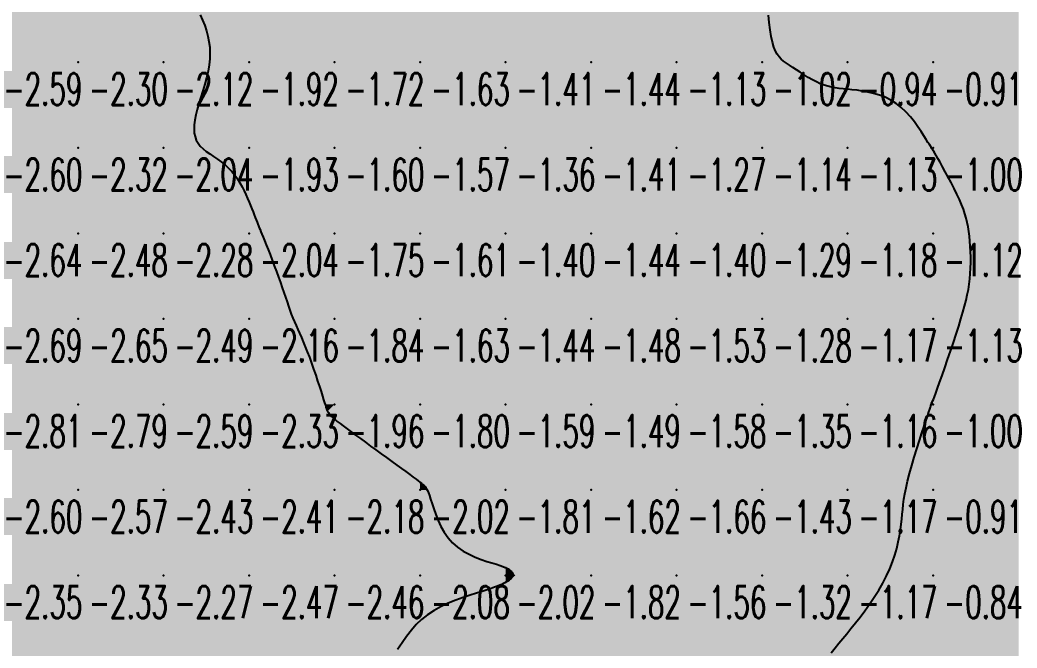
# Model space of a CAD drawing. Header units: millimetres. Extents: x 88261 to 90953, y 390274 to 392322.
# Drawn here: x 90423.5 to 90540.1, y 390658.8 to 390732.2 of the extents above; entities that cross this region are included whole.
import ezdxf
from ezdxf.enums import TextEntityAlignment as Align

# ---------------------------------------------------------------- set-up
doc = ezdxf.new("R2010")
doc.units = ezdxf.units.MM
doc.header["$LTSCALE"] = 25
for name, color, linetype in [('CN_03_00', 7, 'Continuous'), ('COTEAlt', 7, 'Continuous'), ('TN_COLORIAGE', 7, 'Continuous')]:
    doc.layers.add(name, color=color, linetype=linetype)
doc.styles.add('Simplex 1.0', font='Simplex.shx', dxfattribs={"width": 0.99, "height": 2.5})
doc.styles.get("Standard").update_dxf_attribs({"font": 'times.ttf'})

# ---------------------------------------------------------------- blocks, each defined once
blk = doc.blocks.new('COTE')
at = {"color": 0}
blk.add_point((0, 0), dxfattribs=at)
at = {"layer": 'COTEAlt'}
blk.add_attdef('ALT', text='', height=3.75, dxfattribs=at).set_placement((1.25, -1.25), align=Align.TOP_LEFT)

msp = doc.modelspace()

# ---------------------------------------------------------------- linework, layer by layer
at = {"layer": 'CN_03_00', "flags": 128}
for points, elevation in [([(90444.54, 390732.8), (90444.81, 390732.18), (90445.06, 390731.55), (90445.27, 390730.93), (90445.44, 390730.3), (90445.56, 390729.66), (90445.65, 390729.01), (90445.68, 390728.34), (90445.66, 390727.65), (90445.59, 390726.94), (90445.46, 390726.19), (90445.28, 390725.44), (90445.07, 390724.67), (90444.85, 390723.91), (90444.62, 390723.16), (90444.39, 390722.43), (90444.19, 390721.73), (90444.03, 390721.08), (90443.9, 390720.48), (90443.83, 390719.94), (90443.81, 390719.43), (90443.84, 390718.97), (90443.93, 390718.55), (90444.08, 390718.15), (90444.28, 390717.79), (90444.55, 390717.45), (90444.87, 390717.13), (90445.25, 390716.82), (90445.66, 390716.52), (90446.1, 390716.22), (90446.55, 390715.91), (90447, 390715.59), (90447.44, 390715.25), (90447.85, 390714.88), (90448.23, 390714.48), (90448.58, 390714.06), (90448.89, 390713.61), (90449.18, 390713.16), (90449.44, 390712.69), (90449.67, 390712.23), (90449.89, 390711.77), (90450.08, 390711.32), (90450.27, 390710.9), (90450.43, 390710.49), (90450.58, 390710.11), (90450.72, 390709.75), (90450.85, 390709.41), (90450.97, 390709.1), (90451.08, 390708.82), (90451.18, 390708.56), (90451.27, 390708.33), (90451.35, 390708.12), (90451.44, 390707.9), (90451.54, 390707.68), (90451.64, 390707.43), (90451.76, 390707.14), (90451.9, 390706.8), (90452.07, 390706.39), (90452.26, 390705.9), (90452.47, 390705.36), (90452.71, 390704.75), (90452.95, 390704.12), (90453.2, 390703.46), (90453.45, 390702.79), (90453.69, 390702.13), (90453.92, 390701.49), (90454.13, 390700.88), (90454.33, 390700.31), (90454.51, 390699.76), (90454.69, 390699.24), (90454.85, 390698.74), (90455.02, 390698.26), (90455.19, 390697.79), (90455.37, 390697.34), (90455.55, 390696.9), (90455.74, 390696.46), (90455.94, 390696.01), (90456.15, 390695.55), (90456.37, 390695.06), (90456.59, 390694.55), (90456.82, 390693.99), (90457.06, 390693.39), (90457.31, 390692.75), (90457.56, 390692.06), (90457.8, 390691.36), (90458.04, 390690.66), (90458.27, 390689.97), (90458.48, 390689.33), (90458.67, 390688.73), (90458.83, 390688.22), (90458.97, 390687.78), (90459.08, 390687.43), (90459.17, 390687.15), (90459.24, 390686.92), (90459.3, 390686.74), (90459.36, 390686.59), (90459.42, 390686.47), (90459.48, 390686.35), (90459.56, 390686.24), (90459.65, 390686.12), (90459.76, 390685.99), (90459.9, 390685.84), (90460.08, 390685.68), (90460.3, 390685.49), (90460.57, 390685.26), (90460.89, 390685.01), (90461.27, 390684.72), (90461.71, 390684.39), (90462.19, 390684.03), (90462.71, 390683.65), (90463.27, 390683.24), (90463.85, 390682.81), (90464.46, 390682.37), (90465.08, 390681.92), (90465.7, 390681.47), (90466.33, 390681.02), (90466.94, 390680.58), (90467.53, 390680.15), (90468.09, 390679.75), (90468.6, 390679.38), (90469.06, 390679.04), (90469.45, 390678.75), (90469.78, 390678.51), (90470.04, 390678.31), (90470.24, 390678.16), (90470.4, 390678.03), (90470.51, 390677.93), (90470.61, 390677.86), (90470.68, 390677.79), (90470.74, 390677.73), (90470.8, 390677.67), (90470.87, 390677.59), (90470.94, 390677.49), (90471.02, 390677.35), (90471.11, 390677.16), (90471.22, 390676.9), (90471.34, 390676.57), (90471.48, 390676.15), (90471.65, 390675.63), (90471.84, 390675.03), (90472.08, 390674.37), (90472.35, 390673.68), (90472.68, 390672.98), (90473.07, 390672.3), (90473.52, 390671.64), (90474.05, 390671.05), (90474.64, 390670.53), (90475.3, 390670.09), (90475.99, 390669.71), (90476.69, 390669.38), (90477.39, 390669.11), (90478.04, 390668.89), (90478.65, 390668.7), (90479.17, 390668.54), (90479.6, 390668.4), (90479.94, 390668.28), (90480.2, 390668.18), (90480.4, 390668.09), (90480.55, 390668.01), (90480.66, 390667.94), (90480.75, 390667.87), (90480.82, 390667.8), (90480.89, 390667.73), (90480.96, 390667.66), (90481.02, 390667.59), (90481.07, 390667.52), (90481.11, 390667.44), (90481.13, 390667.36), (90481.13, 390667.28), (90481.11, 390667.19), (90481.06, 390667.1), (90480.99, 390667), (90480.89, 390666.9), (90480.78, 390666.8), (90480.65, 390666.7), (90480.5, 390666.59), (90480.34, 390666.49), (90480.17, 390666.39), (90480, 390666.29), (90479.8, 390666.19), (90479.57, 390666.09), (90479.3, 390665.97), (90478.97, 390665.85), (90478.57, 390665.71), (90478.09, 390665.55), (90477.52, 390665.37), (90476.85, 390665.16), (90476.09, 390664.92), (90475.27, 390664.65), (90474.42, 390664.34), (90473.55, 390663.99), (90472.7, 390663.6), (90471.88, 390663.15), (90471.12, 390662.65), (90470.43, 390662.1), (90469.81, 390661.49), (90469.23, 390660.83), (90468.68, 390660.12), (90468.15, 390659.37), (90467.61, 390658.57)], -2), ([(90518.31, 390658.19), (90518.78, 390658.77), (90519.24, 390659.32), (90519.69, 390659.86), (90520.16, 390660.43), (90520.64, 390661.03), (90521.16, 390661.68), (90521.71, 390662.38), (90522.27, 390663.12), (90522.82, 390663.9), (90523.37, 390664.7), (90523.89, 390665.52), (90524.37, 390666.35), (90524.81, 390667.18), (90525.18, 390668.01), (90525.5, 390668.83), (90525.77, 390669.63), (90525.99, 390670.41), (90526.17, 390671.16), (90526.31, 390671.89), (90526.42, 390672.57), (90526.51, 390673.22), (90526.58, 390673.83), (90526.64, 390674.4), (90526.7, 390674.97), (90526.76, 390675.54), (90526.84, 390676.14), (90526.94, 390676.79), (90527.08, 390677.49), (90527.26, 390678.28), (90527.49, 390679.15), (90527.76, 390680.09), (90528.05, 390681.07), (90528.36, 390682.05), (90528.66, 390683), (90528.95, 390683.9), (90529.22, 390684.71), (90529.45, 390685.41), (90529.63, 390685.96), (90529.76, 390686.38), (90529.86, 390686.7), (90529.93, 390686.92), (90529.97, 390687.07), (90530, 390687.16), (90530.01, 390687.21), (90530.03, 390687.25), (90530.05, 390687.29), (90530.08, 390687.35), (90530.12, 390687.45), (90530.18, 390687.6), (90530.28, 390687.82), (90530.4, 390688.14), (90530.56, 390688.57), (90530.76, 390689.12), (90531.01, 390689.82), (90531.3, 390690.63), (90531.61, 390691.53), (90531.95, 390692.49), (90532.29, 390693.48), (90532.62, 390694.48), (90532.94, 390695.46), (90533.24, 390696.38), (90533.5, 390697.23), (90533.74, 390698.01), (90533.94, 390698.73), (90534.11, 390699.41), (90534.25, 390700.05), (90534.37, 390700.68), (90534.47, 390701.29), (90534.54, 390701.91), (90534.6, 390702.54), (90534.63, 390703.18), (90534.65, 390703.83), (90534.65, 390704.47), (90534.63, 390705.11), (90534.6, 390705.73), (90534.55, 390706.33), (90534.5, 390706.91), (90534.43, 390707.46), (90534.35, 390707.99), (90534.24, 390708.5), (90534.12, 390709.01), (90533.97, 390709.53), (90533.79, 390710.06), (90533.57, 390710.62), (90533.32, 390711.21), (90533.03, 390711.84), (90532.7, 390712.5), (90532.36, 390713.17), (90532.02, 390713.82), (90531.68, 390714.45), (90531.36, 390715.03), (90531.06, 390715.56), (90530.81, 390716), (90530.61, 390716.35), (90530.45, 390716.62), (90530.34, 390716.81), (90530.25, 390716.94), (90530.2, 390717.03), (90530.16, 390717.08), (90530.14, 390717.1), (90530.13, 390717.12), (90530.12, 390717.13), (90530.1, 390717.16), (90530.07, 390717.21), (90530.01, 390717.3), (90529.93, 390717.43), (90529.81, 390717.62), (90529.65, 390717.88), (90529.44, 390718.23), (90529.18, 390718.66), (90528.86, 390719.16), (90528.48, 390719.71), (90528.06, 390720.28), (90527.59, 390720.87), (90527.07, 390721.43), (90526.52, 390721.96), (90525.92, 390722.43), (90525.29, 390722.82), (90524.64, 390723.15), (90523.97, 390723.4), (90523.29, 390723.61), (90522.63, 390723.76), (90521.97, 390723.88), (90521.35, 390723.97), (90520.76, 390724.04), (90520.22, 390724.09), (90519.72, 390724.14), (90519.25, 390724.19), (90518.8, 390724.26), (90518.36, 390724.33), (90517.93, 390724.44), (90517.5, 390724.57), (90517.06, 390724.74), (90516.6, 390724.95), (90516.13, 390725.2), (90515.65, 390725.48), (90515.18, 390725.77), (90514.71, 390726.07), (90514.26, 390726.37), (90513.84, 390726.65), (90513.45, 390726.91), (90513.09, 390727.15), (90512.77, 390727.38), (90512.48, 390727.62), (90512.23, 390727.88), (90512, 390728.19), (90511.8, 390728.56), (90511.62, 390729.03), (90511.46, 390729.59), (90511.31, 390730.27), (90511.19, 390731.05), (90511.08, 390731.88), (90510.98, 390732.74)], -1)]:
    msp.add_lwpolyline(points, dxfattribs=dict(at, elevation=elevation))
at = {"layer": 'TN_COLORIAGE', "color": 111}
for points in [[(90420.25, 390737.24, -2.2), (90420.25, 390727.24, -2.2), (90430.25, 390737.24, -2.2)], [(90420.25, 390727.24, -2.2), (90430.25, 390727.24, -2.2), (90430.25, 390737.24, -2.2)], [(90430.25, 390737.24, -2.03), (90430.25, 390727.24, -2.03), (90440.25, 390737.24, -2.03)], [(90430.25, 390727.24, -2.03), (90440.25, 390727.24, -2.03), (90440.25, 390737.24, -2.03)], [(90440.25, 390727.24, -2), (90445.16, 390732.15, -2), (90440.25, 390737.24, -2), (90442.04, 390737.24, -2)], [(90445.16, 390732.15, -2.12), (90446.21, 390727.24, -2.12), (90440.25, 390727.24, -2.12)], [(90420.25, 390727.24, -2.3), (90420.25, 390717.24, -2.3), (90430.25, 390727.24, -2.3)], [(90420.25, 390717.24, -2.3), (90430.25, 390717.24, -2.3), (90430.25, 390727.24, -2.3)], [(90430.25, 390727.24, -2.12), (90430.25, 390717.24, -2.12), (90440.25, 390727.24, -2.12)], [(90430.25, 390717.24, -2.12), (90440.25, 390717.24, -2.12), (90440.25, 390727.24, -2.12)], [(90440.25, 390727.24, -2), (90446.21, 390727.24, -2), (90440.25, 390717.24, -2), (90443.51, 390720.51, -2)], [(90443.51, 390720.51, -2.04), (90443.88, 390717.24, -2.04), (90440.25, 390717.24, -2.04)], [(90420.25, 390717.24, -2.32), (90420.25, 390707.24, -2.32), (90430.25, 390717.24, -2.32)], [(90420.25, 390707.24, -2.32), (90430.25, 390707.24, -2.32), (90430.25, 390717.24, -2.32)], [(90430.25, 390717.24, -2.04), (90430.25, 390707.24, -2.04), (90440.25, 390717.24, -2.04)], [(90430.25, 390707.24, -2.04), (90440.25, 390707.24, -2.04), (90440.25, 390717.24, -2.04)], [(90440.25, 390707.24, -2), (90448.24, 390715.24, -2), (90440.25, 390717.24, -2), (90443.88, 390717.24, -2)], [(90440.25, 390707.24, -2), (90448.24, 390715.24, -2), (90450.25, 390707.24, -2), (90450.25, 390711.11, -2)], [(90451.26, 390708.25, -2.04), (90450.25, 390711.11, -2.04), (90450.25, 390707.24, -2.04)], [(90451.26, 390708.25, -2.04), (90451.75, 390707.24, -2.04), (90450.25, 390707.24, -2.04)], [(90420.25, 390707.24, -2.48), (90420.25, 390697.24, -2.48), (90430.25, 390707.24, -2.48)], [(90420.25, 390697.24, -2.48), (90430.25, 390697.24, -2.48), (90430.25, 390707.24, -2.48)], [(90430.25, 390707.24, -2.28), (90430.25, 390697.24, -2.28), (90440.25, 390707.24, -2.28)], [(90430.25, 390697.24, -2.28), (90440.25, 390697.24, -2.28), (90440.25, 390707.24, -2.28)], [(90440.25, 390707.24, -2.04), (90440.25, 390697.24, -2.04), (90450.25, 390707.24, -2.04)], [(90440.25, 390697.24, -2.04), (90450.25, 390697.24, -2.04), (90450.25, 390707.24, -2.04)], [(90450.25, 390697.24, -2), (90454.13, 390701.12, -2), (90450.25, 390707.24, -2), (90451.75, 390707.24, -2)], [(90454.13, 390701.12, -2.16), (90455.27, 390697.24, -2.16), (90450.25, 390697.24, -2.16)], [(90420.25, 390697.24, -2.65), (90420.25, 390687.24, -2.65), (90430.25, 390697.24, -2.65)], [(90420.25, 390687.24, -2.65), (90430.25, 390687.24, -2.65), (90430.25, 390697.24, -2.65)], [(90430.25, 390697.24, -2.49), (90430.25, 390687.24, -2.49), (90440.25, 390697.24, -2.49)], [(90430.25, 390687.24, -2.49), (90440.25, 390687.24, -2.49), (90440.25, 390697.24, -2.49)], [(90440.25, 390697.24, -2.16), (90440.25, 390687.24, -2.16), (90450.25, 390697.24, -2.16)], [(90440.25, 390687.24, -2.16), (90450.25, 390687.24, -2.16), (90450.25, 390697.24, -2.16)], [(90450.25, 390687.24, -2), (90456.98, 390693.97, -2), (90450.25, 390697.24, -2), (90455.27, 390697.24, -2)], [(90456.98, 390693.97, -2.33), (90459.16, 390687.24, -2.33), (90450.25, 390687.24, -2.33)], [(90420.25, 390687.24, -2.79), (90420.25, 390677.24, -2.79), (90430.25, 390687.24, -2.79)], [(90420.25, 390677.24, -2.79), (90430.25, 390677.24, -2.79), (90430.25, 390687.24, -2.79)], [(90430.25, 390687.24, -2.59), (90430.25, 390677.24, -2.59), (90440.25, 390687.24, -2.59)], [(90430.25, 390677.24, -2.59), (90440.25, 390677.24, -2.59), (90440.25, 390687.24, -2.59)], [(90440.25, 390687.24, -2.33), (90440.25, 390677.24, -2.33), (90450.25, 390687.24, -2.33)], [(90440.25, 390677.24, -2.33), (90450.25, 390677.24, -2.33), (90450.25, 390687.24, -2.33)], [(90450.25, 390677.24, -2), (90459.37, 390686.36, -2), (90450.25, 390687.24, -2), (90459.16, 390687.24, -2)], [(90450.25, 390677.24, -2), (90459.37, 390686.36, -2), (90460.25, 390677.24, -2), (90460.25, 390685.43, -2)], [(90464.99, 390681.98, -2.18), (90460.25, 390685.43, -2.18), (90460.25, 390677.24, -2.18)], [(90460.25, 390677.24, -2), (90464.99, 390681.98, -2), (90470.25, 390677.24, -2), (90470.25, 390678.2, -2)], [(90470.74, 390677.73, -2.02), (90470.25, 390678.2, -2.02), (90470.25, 390677.24, -2.02)], [(90470.74, 390677.73, -2.02), (90471.24, 390677.24, -2.02), (90470.25, 390677.24, -2.02)], [(90420.25, 390677.24, -2.57), (90420.25, 390667.24, -2.57), (90430.25, 390677.24, -2.57)], [(90420.25, 390667.24, -2.57), (90430.25, 390667.24, -2.57), (90430.25, 390677.24, -2.57)], [(90430.25, 390677.24, -2.43), (90430.25, 390667.24, -2.43), (90440.25, 390677.24, -2.43)], [(90430.25, 390667.24, -2.43), (90440.25, 390667.24, -2.43), (90440.25, 390677.24, -2.43)], [(90440.25, 390677.24, -2.41), (90440.25, 390667.24, -2.41), (90450.25, 390677.24, -2.41)], [(90440.25, 390667.24, -2.41), (90450.25, 390667.24, -2.41), (90450.25, 390677.24, -2.41)], [(90450.25, 390667.24, -2.18), (90460.25, 390667.24, -2.18), (90460.25, 390677.24, -2.18)], [(90450.25, 390677.24, -2.18), (90450.25, 390667.24, -2.18), (90460.25, 390677.24, -2.18)], [(90460.25, 390667.24, -2.02), (90470.25, 390667.24, -2.02), (90470.25, 390677.24, -2.02)], [(90460.25, 390677.24, -2.02), (90460.25, 390667.24, -2.02), (90470.25, 390677.24, -2.02)], [(90470.25, 390667.24, -2), (90473.2, 390670.19, -2), (90470.25, 390677.24, -2), (90471.24, 390677.24, -2)], [(90470.25, 390667.24, -2), (90473.2, 390670.19, -2), (90480.25, 390667.24, -2), (90480.25, 390668.31, -2)], [(90480.82, 390667.81, -2.02), (90480.25, 390668.31, -2.02), (90480.25, 390667.24, -2.02)], [(90420.25, 390667.24, -2.33), (90420.25, 390657.24, -2.33), (90430.25, 390667.24, -2.33)], [(90420.25, 390657.24, -2.33), (90430.25, 390657.24, -2.33), (90430.25, 390667.24, -2.33)], [(90430.25, 390667.24, -2.27), (90430.25, 390657.24, -2.27), (90440.25, 390667.24, -2.27)], [(90430.25, 390657.24, -2.27), (90440.25, 390657.24, -2.27), (90440.25, 390667.24, -2.27)], [(90440.25, 390667.24, -2.47), (90440.25, 390657.24, -2.47), (90450.25, 390667.24, -2.47)], [(90440.25, 390657.24, -2.47), (90450.25, 390657.24, -2.47), (90450.25, 390667.24, -2.47)], [(90450.25, 390657.24, -2.46), (90460.25, 390657.24, -2.46), (90460.25, 390667.24, -2.46)], [(90450.25, 390667.24, -2.46), (90450.25, 390657.24, -2.46), (90460.25, 390667.24, -2.46)], [(90460.25, 390657.24, -2), (90467.05, 390657.24, -2), (90470.25, 390667.24, -2), (90470.25, 390663.26, -2)], [(90460.25, 390667.24, -2.08), (90460.25, 390657.24, -2.08), (90470.25, 390667.24, -2.08)], [(90470.25, 390667.24, -2), (90470.25, 390663.26, -2), (90480.25, 390667.24, -2), (90478.66, 390665.65, -2)], [(90480.25, 390666.36, -2.02), (90478.66, 390665.65, -2.02), (90480.25, 390667.24, -2.02)], [(90480.82, 390667.81, -2.02), (90481.4, 390667.24, -2.02), (90480.25, 390667.24, -2.02)], [(90480.25, 390666.36, -2.02), (90481.4, 390667.24, -2.02), (90480.25, 390667.24, -2.02)]]:
    msp.add_solid(points, dxfattribs=at)
at = {"layer": 'TN_COLORIAGE', "color": 101}
for points in [[(90442.04, 390737.24, -1.87), (90445.16, 390732.15, -1.87), (90450.25, 390737.24, -1.87)], [(90446.21, 390727.24, -1.87), (90445.16, 390732.15, -1.87), (90450.25, 390727.24, -1.87), (90450.25, 390737.24, -1.87)], [(90450.25, 390727.24, -1.66), (90460.25, 390727.24, -1.66), (90460.25, 390737.24, -1.66)], [(90450.25, 390737.24, -1.66), (90450.25, 390727.24, -1.66), (90460.25, 390737.24, -1.66)], [(90460.25, 390727.24, -1.57), (90470.25, 390727.24, -1.57), (90470.25, 390737.24, -1.57)], [(90460.25, 390737.24, -1.57), (90460.25, 390727.24, -1.57), (90470.25, 390737.24, -1.57)], [(90470.25, 390727.24, -1.48), (90480.25, 390727.24, -1.48), (90480.25, 390737.24, -1.48)], [(90470.25, 390737.24, -1.48), (90470.25, 390727.24, -1.48), (90480.25, 390737.24, -1.48)], [(90480.25, 390727.24, -1.33), (90490.25, 390727.24, -1.33), (90490.25, 390737.24, -1.33)], [(90480.25, 390737.24, -1.33), (90480.25, 390727.24, -1.33), (90490.25, 390737.24, -1.33)], [(90490.25, 390727.24, -1.1), (90500.25, 390727.24, -1.1), (90500.25, 390737.24, -1.1)], [(90490.25, 390737.24, -1.1), (90490.25, 390727.24, -1.1), (90500.25, 390737.24, -1.1)], [(90500.25, 390727.24, -1.01), (90510.25, 390727.24, -1.01), (90510.25, 390737.24, -1.01)], [(90500.25, 390737.24, -1.01), (90500.25, 390727.24, -1.01), (90510.25, 390737.24, -1.01)], [(90510.25, 390727.24, -1), (90511.28, 390728.27, -1), (90510.25, 390737.24, -1), (90510.6, 390737.24, -1)], [(90511.28, 390728.27, -1.02), (90513.03, 390727.24, -1.02), (90510.25, 390727.24, -1.02)], [(90443.51, 390720.51, -1.92), (90446.21, 390727.24, -1.92), (90450.25, 390727.24, -1.92)], [(90443.88, 390717.24, -1.92), (90443.51, 390720.51, -1.92), (90450.25, 390717.24, -1.92), (90450.25, 390727.24, -1.92)], [(90450.25, 390717.24, -1.72), (90460.25, 390717.24, -1.72), (90460.25, 390727.24, -1.72)], [(90450.25, 390727.24, -1.72), (90450.25, 390717.24, -1.72), (90460.25, 390727.24, -1.72)], [(90460.25, 390717.24, -1.63), (90470.25, 390717.24, -1.63), (90470.25, 390727.24, -1.63)], [(90460.25, 390727.24, -1.63), (90460.25, 390717.24, -1.63), (90470.25, 390727.24, -1.63)], [(90470.25, 390717.24, -1.41), (90480.25, 390717.24, -1.41), (90480.25, 390727.24, -1.41)], [(90470.25, 390727.24, -1.41), (90470.25, 390717.24, -1.41), (90480.25, 390727.24, -1.41)], [(90480.25, 390717.24, -1.44), (90490.25, 390717.24, -1.44), (90490.25, 390727.24, -1.44)], [(90480.25, 390727.24, -1.44), (90480.25, 390717.24, -1.44), (90490.25, 390727.24, -1.44)], [(90490.25, 390717.24, -1.13), (90500.25, 390717.24, -1.13), (90500.25, 390727.24, -1.13)], [(90490.25, 390727.24, -1.13), (90490.25, 390717.24, -1.13), (90500.25, 390727.24, -1.13)], [(90500.25, 390717.24, -1.02), (90510.25, 390717.24, -1.02), (90510.25, 390727.24, -1.02)], [(90500.25, 390727.24, -1.02), (90500.25, 390717.24, -1.02), (90510.25, 390727.24, -1.02)], [(90510.25, 390717.24, -1), (90517.27, 390724.26, -1), (90510.25, 390727.24, -1), (90513.03, 390727.24, -1)], [(90510.25, 390717.24, -1), (90517.27, 390724.26, -1), (90520.25, 390717.24, -1), (90520.25, 390724.16, -1)], [(90526.31, 390723.3, -1.13), (90520.25, 390724.16, -1.13), (90520.25, 390717.24, -1.13)], [(90526.31, 390723.3, -1.13), (90530.06, 390717.24, -1.13), (90520.25, 390717.24, -1.13)], [(90443.88, 390717.24, -1.93), (90448.24, 390715.24, -1.93), (90450.25, 390717.24, -1.93)], [(90450.25, 390711.11, -1.93), (90448.24, 390715.24, -1.93), (90450.25, 390717.24, -1.93)], [(90450.25, 390711.11, -1.6), (90451.26, 390708.25, -1.6), (90450.25, 390717.24, -1.6), (90460.25, 390717.24, -1.6)], [(90451.75, 390707.24, -1.6), (90451.26, 390708.25, -1.6), (90460.25, 390707.24, -1.6), (90460.25, 390717.24, -1.6)], [(90460.25, 390707.24, -1.57), (90470.25, 390707.24, -1.57), (90470.25, 390717.24, -1.57)], [(90460.25, 390717.24, -1.57), (90460.25, 390707.24, -1.57), (90470.25, 390717.24, -1.57)], [(90470.25, 390707.24, -1.36), (90480.25, 390707.24, -1.36), (90480.25, 390717.24, -1.36)], [(90470.25, 390717.24, -1.36), (90470.25, 390707.24, -1.36), (90480.25, 390717.24, -1.36)], [(90480.25, 390707.24, -1.41), (90490.25, 390707.24, -1.41), (90490.25, 390717.24, -1.41)], [(90480.25, 390717.24, -1.41), (90480.25, 390707.24, -1.41), (90490.25, 390717.24, -1.41)], [(90490.25, 390707.24, -1.27), (90500.25, 390707.24, -1.27), (90500.25, 390717.24, -1.27)], [(90490.25, 390717.24, -1.27), (90490.25, 390707.24, -1.27), (90500.25, 390717.24, -1.27)], [(90500.25, 390707.24, -1.14), (90510.25, 390707.24, -1.14), (90510.25, 390717.24, -1.14)], [(90500.25, 390717.24, -1.14), (90500.25, 390707.24, -1.14), (90510.25, 390717.24, -1.14)], [(90510.25, 390707.24, -1.13), (90520.25, 390707.24, -1.13), (90520.25, 390717.24, -1.13)], [(90510.25, 390717.24, -1.13), (90510.25, 390707.24, -1.13), (90520.25, 390717.24, -1.13)], [(90520.25, 390707.24, -1), (90530.11, 390717.1, -1), (90520.25, 390717.24, -1), (90530.06, 390717.24, -1)], [(90520.25, 390707.24, -1), (90530.11, 390717.1, -1), (90530.25, 390707.24, -1), (90530.25, 390717.03, -1)], [(90533.76, 390710.75, -1.12), (90530.25, 390717.03, -1.12), (90530.25, 390707.24, -1.12)], [(90533.76, 390710.75, -1.12), (90534.62, 390707.24, -1.12), (90530.25, 390707.24, -1.12)], [(90451.75, 390707.24, -1.75), (90454.13, 390701.12, -1.75), (90460.25, 390707.24, -1.75)], [(90455.27, 390697.24, -1.75), (90454.13, 390701.12, -1.75), (90460.25, 390697.24, -1.75), (90460.25, 390707.24, -1.75)], [(90460.25, 390697.24, -1.61), (90470.25, 390697.24, -1.61), (90470.25, 390707.24, -1.61)], [(90460.25, 390707.24, -1.61), (90460.25, 390697.24, -1.61), (90470.25, 390707.24, -1.61)], [(90470.25, 390697.24, -1.4), (90480.25, 390697.24, -1.4), (90480.25, 390707.24, -1.4)], [(90470.25, 390707.24, -1.4), (90470.25, 390697.24, -1.4), (90480.25, 390707.24, -1.4)], [(90480.25, 390697.24, -1.44), (90490.25, 390697.24, -1.44), (90490.25, 390707.24, -1.44)], [(90480.25, 390707.24, -1.44), (90480.25, 390697.24, -1.44), (90490.25, 390707.24, -1.44)], [(90490.25, 390697.24, -1.4), (90500.25, 390697.24, -1.4), (90500.25, 390707.24, -1.4)], [(90490.25, 390707.24, -1.4), (90490.25, 390697.24, -1.4), (90500.25, 390707.24, -1.4)], [(90500.25, 390697.24, -1.29), (90510.25, 390697.24, -1.29), (90510.25, 390707.24, -1.29)], [(90500.25, 390707.24, -1.29), (90500.25, 390697.24, -1.29), (90510.25, 390707.24, -1.29)], [(90510.25, 390697.24, -1.18), (90520.25, 390697.24, -1.18), (90520.25, 390707.24, -1.18)], [(90510.25, 390707.24, -1.18), (90510.25, 390697.24, -1.18), (90520.25, 390707.24, -1.18)], [(90520.25, 390697.24, -1.12), (90530.25, 390697.24, -1.12), (90530.25, 390707.24, -1.12)], [(90520.25, 390707.24, -1.12), (90520.25, 390697.24, -1.12), (90530.25, 390707.24, -1.12)], [(90530.25, 390697.24, -1), (90534.76, 390701.75, -1), (90530.25, 390707.24, -1), (90534.62, 390707.24, -1)], [(90533.61, 390697.24, -1.13), (90534.76, 390701.75, -1.13), (90530.25, 390697.24, -1.13)], [(90455.27, 390697.24, -1.84), (90456.98, 390693.97, -1.84), (90460.25, 390697.24, -1.84)], [(90459.16, 390687.24, -1.84), (90456.98, 390693.97, -1.84), (90460.25, 390687.24, -1.84), (90460.25, 390697.24, -1.84)], [(90460.25, 390687.24, -1.63), (90470.25, 390687.24, -1.63), (90470.25, 390697.24, -1.63)], [(90460.25, 390697.24, -1.63), (90460.25, 390687.24, -1.63), (90470.25, 390697.24, -1.63)], [(90470.25, 390687.24, -1.44), (90480.25, 390687.24, -1.44), (90480.25, 390697.24, -1.44)], [(90470.25, 390697.24, -1.44), (90470.25, 390687.24, -1.44), (90480.25, 390697.24, -1.44)], [(90480.25, 390687.24, -1.48), (90490.25, 390687.24, -1.48), (90490.25, 390697.24, -1.48)], [(90480.25, 390697.24, -1.48), (90480.25, 390687.24, -1.48), (90490.25, 390697.24, -1.48)], [(90490.25, 390687.24, -1.53), (90500.25, 390687.24, -1.53), (90500.25, 390697.24, -1.53)], [(90490.25, 390697.24, -1.53), (90490.25, 390687.24, -1.53), (90500.25, 390697.24, -1.53)], [(90500.25, 390687.24, -1.28), (90510.25, 390687.24, -1.28), (90510.25, 390697.24, -1.28)], [(90500.25, 390697.24, -1.28), (90500.25, 390687.24, -1.28), (90510.25, 390697.24, -1.28)], [(90510.25, 390687.24, -1.17), (90520.25, 390687.24, -1.17), (90520.25, 390697.24, -1.17)], [(90510.25, 390697.24, -1.17), (90510.25, 390687.24, -1.17), (90520.25, 390697.24, -1.17)], [(90520.25, 390687.24, -1), (90529.98, 390687.24, -1), (90530.25, 390697.24, -1), (90530.25, 390687.57, -1)], [(90520.25, 390697.24, -1.13), (90520.25, 390687.24, -1.13), (90530.25, 390697.24, -1.13)], [(90533.61, 390697.24, -1.13), (90530.25, 390687.57, -1.13), (90530.25, 390697.24, -1.13)], [(90459.16, 390687.24, -1.96), (90459.37, 390686.36, -1.96), (90460.25, 390687.24, -1.96)], [(90460.25, 390685.43, -1.96), (90459.37, 390686.36, -1.96), (90460.25, 390687.24, -1.96)], [(90460.25, 390685.43, -1.8), (90464.99, 390681.98, -1.8), (90460.25, 390687.24, -1.8), (90470.25, 390687.24, -1.8)], [(90470.25, 390678.2, -1.8), (90464.99, 390681.98, -1.8), (90470.25, 390687.24, -1.8)], [(90470.25, 390678.2, -1.59), (90470.74, 390677.73, -1.59), (90470.25, 390687.24, -1.59), (90480.25, 390687.24, -1.59)], [(90471.24, 390677.24, -1.59), (90470.74, 390677.73, -1.59), (90480.25, 390677.24, -1.59), (90480.25, 390687.24, -1.59)], [(90480.25, 390677.24, -1.49), (90490.25, 390677.24, -1.49), (90490.25, 390687.24, -1.49)], [(90480.25, 390687.24, -1.49), (90480.25, 390677.24, -1.49), (90490.25, 390687.24, -1.49)], [(90490.25, 390677.24, -1.58), (90500.25, 390677.24, -1.58), (90500.25, 390687.24, -1.58)], [(90490.25, 390687.24, -1.58), (90490.25, 390677.24, -1.58), (90500.25, 390687.24, -1.58)], [(90500.25, 390677.24, -1.35), (90510.25, 390677.24, -1.35), (90510.25, 390687.24, -1.35)], [(90500.25, 390687.24, -1.35), (90500.25, 390677.24, -1.35), (90510.25, 390687.24, -1.35)], [(90510.25, 390677.24, -1.16), (90520.25, 390677.24, -1.16), (90520.25, 390687.24, -1.16)], [(90510.25, 390687.24, -1.16), (90510.25, 390677.24, -1.16), (90520.25, 390687.24, -1.16)], [(90520.25, 390677.24, -1), (90530, 390686.99, -1), (90520.25, 390687.24, -1), (90529.98, 390687.24, -1)], [(90526.71, 390677.24, -1.17), (90530, 390686.99, -1.17), (90520.25, 390677.24, -1.17)], [(90471.24, 390677.24, -1.81), (90473.2, 390670.19, -1.81), (90480.25, 390677.24, -1.81)], [(90480.25, 390668.31, -1.81), (90473.2, 390670.19, -1.81), (90480.25, 390677.24, -1.81)], [(90480.25, 390668.31, -1.62), (90480.82, 390667.81, -1.62), (90480.25, 390677.24, -1.62), (90490.25, 390677.24, -1.62)], [(90481.4, 390667.24, -1.62), (90480.82, 390667.81, -1.62), (90490.25, 390667.24, -1.62), (90490.25, 390677.24, -1.62)], [(90490.25, 390667.24, -1.66), (90500.25, 390667.24, -1.66), (90500.25, 390677.24, -1.66)], [(90490.25, 390677.24, -1.66), (90490.25, 390667.24, -1.66), (90500.25, 390677.24, -1.66)], [(90500.25, 390667.24, -1.43), (90510.25, 390667.24, -1.43), (90510.25, 390677.24, -1.43)], [(90500.25, 390677.24, -1.43), (90500.25, 390667.24, -1.43), (90510.25, 390677.24, -1.43)], [(90510.25, 390667.24, -1.17), (90520.25, 390667.24, -1.17), (90520.25, 390677.24, -1.17)], [(90510.25, 390677.24, -1.17), (90510.25, 390667.24, -1.17), (90520.25, 390677.24, -1.17)], [(90520.25, 390667.24, -1), (90526.72, 390673.71, -1), (90520.25, 390677.24, -1), (90526.71, 390677.24, -1)], [(90525.47, 390667.24, -1.17), (90526.72, 390673.71, -1.17), (90520.25, 390667.24, -1.17)], [(90480.25, 390657.24, -1.82), (90490.25, 390657.24, -1.82), (90490.25, 390667.24, -1.82)], [(90481.4, 390667.24, -1.76), (90480.25, 390666.36, -1.76), (90490.25, 390667.24, -1.76), (90480.25, 390657.24, -1.76)], [(90490.25, 390657.24, -1.56), (90500.25, 390657.24, -1.56), (90500.25, 390667.24, -1.56)], [(90490.25, 390667.24, -1.56), (90490.25, 390657.24, -1.56), (90500.25, 390667.24, -1.56)], [(90500.25, 390657.24, -1.32), (90510.25, 390657.24, -1.32), (90510.25, 390667.24, -1.32)], [(90500.25, 390667.24, -1.32), (90500.25, 390657.24, -1.32), (90510.25, 390667.24, -1.32)], [(90510.25, 390657.24, -1), (90517.4, 390657.24, -1), (90520.25, 390667.24, -1), (90520.25, 390660.42, -1)], [(90510.25, 390667.24, -1.17), (90510.25, 390657.24, -1.17), (90520.25, 390667.24, -1.17)], [(90525.47, 390667.24, -1.17), (90520.25, 390660.42, -1.17), (90520.25, 390667.24, -1.17)], [(90478.66, 390665.65, -1.76), (90480.25, 390666.36, -1.76), (90470.25, 390657.24, -1.76), (90480.25, 390657.24, -1.76)], [(90478.66, 390665.65, -1.88), (90470.25, 390663.26, -1.88), (90470.25, 390657.24, -1.88)], [(90470.25, 390663.26, -1.88), (90467.05, 390657.24, -1.88), (90470.25, 390657.24, -1.88)]]:
    msp.add_solid(points, dxfattribs=at)
at = {"layer": 'TN_COLORIAGE', "color": 91}
for points in [[(90510.6, 390737.24, -0.8), (90511.28, 390728.27, -0.8), (90520.25, 390737.24, -0.8)], [(90513.03, 390727.24, -0.8), (90511.28, 390728.27, -0.8), (90520.25, 390727.24, -0.8), (90520.25, 390737.24, -0.8)], [(90520.25, 390727.24, -0.83), (90530.25, 390727.24, -0.83), (90530.25, 390737.24, -0.83)], [(90520.25, 390737.24, -0.83), (90520.25, 390727.24, -0.83), (90530.25, 390737.24, -0.83)], [(90530.25, 390727.24, -0.66), (90540.25, 390727.24, -0.66), (90540.25, 390737.24, -0.66)], [(90530.25, 390737.24, -0.66), (90530.25, 390727.24, -0.66), (90540.25, 390737.24, -0.66)], [(90513.03, 390727.24, -0.94), (90517.27, 390724.26, -0.94), (90520.25, 390727.24, -0.94)], [(90520.25, 390724.16, -0.94), (90517.27, 390724.26, -0.94), (90520.25, 390727.24, -0.94)], [(90520.25, 390724.16, -0.91), (90526.31, 390723.3, -0.91), (90520.25, 390727.24, -0.91), (90530.25, 390727.24, -0.91)], [(90530.06, 390717.24, -0.91), (90526.31, 390723.3, -0.91), (90530.25, 390717.24, -0.91), (90530.25, 390727.24, -0.91)], [(90530.25, 390717.24, -0.71), (90540.25, 390717.24, -0.71), (90540.25, 390727.24, -0.71)], [(90530.25, 390727.24, -0.71), (90530.25, 390717.24, -0.71), (90540.25, 390727.24, -0.71)], [(90530.06, 390717.24, -1), (90530.11, 390717.1, -1), (90530.25, 390717.24, -1)], [(90530.25, 390717.03, -1), (90530.11, 390717.1, -1), (90530.25, 390717.24, -1)], [(90530.25, 390717.03, -0.78), (90533.76, 390710.75, -0.78), (90530.25, 390717.24, -0.78), (90540.25, 390717.24, -0.78)], [(90534.62, 390707.24, -0.78), (90533.76, 390710.75, -0.78), (90540.25, 390707.24, -0.78), (90540.25, 390717.24, -0.78)], [(90534.76, 390701.75, -0.75), (90533.61, 390697.24, -0.75), (90540.25, 390707.24, -0.75), (90540.25, 390697.24, -0.75)], [(90534.62, 390707.24, -0.84), (90534.76, 390701.75, -0.84), (90540.25, 390707.24, -0.84)], [(90530.25, 390687.24, -0.75), (90540.25, 390687.24, -0.75), (90540.25, 390697.24, -0.75)], [(90530.25, 390687.57, -0.75), (90533.61, 390697.24, -0.75), (90530.25, 390687.24, -0.75), (90540.25, 390697.24, -0.75)], [(90530, 390686.99, -0.91), (90526.71, 390677.24, -0.91), (90530.25, 390687.24, -0.91), (90530.25, 390677.24, -0.91)], [(90530.25, 390687.57, -1), (90529.98, 390687.24, -1), (90530.25, 390687.24, -1)], [(90529.98, 390687.24, -1), (90530, 390686.99, -1), (90530.25, 390687.24, -1)], [(90530.25, 390677.24, -0.7), (90540.25, 390677.24, -0.7), (90540.25, 390687.24, -0.7)], [(90530.25, 390687.24, -0.7), (90530.25, 390677.24, -0.7), (90540.25, 390687.24, -0.7)], [(90526.72, 390673.71, -0.84), (90525.47, 390667.24, -0.84), (90530.25, 390677.24, -0.84), (90530.25, 390667.24, -0.84)], [(90526.71, 390677.24, -0.91), (90526.72, 390673.71, -0.91), (90530.25, 390677.24, -0.91)], [(90530.25, 390667.24, -0.62), (90540.25, 390667.24, -0.62), (90540.25, 390677.24, -0.62)], [(90530.25, 390677.24, -0.62), (90530.25, 390667.24, -0.62), (90540.25, 390677.24, -0.62)], [(90520.25, 390657.24, -0.84), (90530.25, 390657.24, -0.84), (90530.25, 390667.24, -0.84)], [(90520.25, 390660.42, -0.84), (90525.47, 390667.24, -0.84), (90520.25, 390657.24, -0.84), (90530.25, 390667.24, -0.84)], [(90530.25, 390657.24, -0.61), (90540.25, 390657.24, -0.61), (90540.25, 390667.24, -0.61)], [(90530.25, 390667.24, -0.61), (90530.25, 390657.24, -0.61), (90540.25, 390667.24, -0.61)], [(90520.25, 390660.42, -0.92), (90517.4, 390657.24, -0.92), (90520.25, 390657.24, -0.92)]]:
    msp.add_solid(points, dxfattribs=at)

# ---------------------------------------------------------------- block references
at = {"layer": 'COTEAlt'}
ref = msp.add_blockref('COTE', (90420.25, 390727.24), dxfattribs=at)
ref.add_attrib('ALT', '-2.59', dxfattribs={"height": 3.75, "style": 'Simplex 1.0', "width": 0.6}).set_placement((90421.5, 390725.99), align=Align.TOP_LEFT)
ref = msp.add_blockref('COTE', (90430.25, 390727.24), dxfattribs=at)
ref.add_attrib('ALT', '-2.30', dxfattribs={"height": 3.75, "style": 'Simplex 1.0', "width": 0.6}).set_placement((90431.5, 390725.99), align=Align.TOP_LEFT)
ref = msp.add_blockref('COTE', (90440.25, 390727.24), dxfattribs=at)
ref.add_attrib('ALT', '-2.12', dxfattribs={"height": 3.75, "style": 'Simplex 1.0', "width": 0.6}).set_placement((90441.5, 390725.99), align=Align.TOP_LEFT)
ref = msp.add_blockref('COTE', (90450.25, 390727.24), dxfattribs=at)
ref.add_attrib('ALT', '-1.92', dxfattribs={"height": 3.75, "style": 'Simplex 1.0', "width": 0.6}).set_placement((90451.5, 390725.99), align=Align.TOP_LEFT)
ref = msp.add_blockref('COTE', (90460.25, 390727.24), dxfattribs=at)
ref.add_attrib('ALT', '-1.72', dxfattribs={"height": 3.75, "style": 'Simplex 1.0', "width": 0.6}).set_placement((90461.5, 390725.99), align=Align.TOP_LEFT)
ref = msp.add_blockref('COTE', (90470.25, 390727.24), dxfattribs=at)
ref.add_attrib('ALT', '-1.63', dxfattribs={"height": 3.75, "style": 'Simplex 1.0', "width": 0.6}).set_placement((90471.5, 390725.99), align=Align.TOP_LEFT)
ref = msp.add_blockref('COTE', (90480.25, 390727.24), dxfattribs=at)
ref.add_attrib('ALT', '-1.41', dxfattribs={"height": 3.75, "style": 'Simplex 1.0', "width": 0.6}).set_placement((90481.5, 390725.99), align=Align.TOP_LEFT)
ref = msp.add_blockref('COTE', (90490.25, 390727.24), dxfattribs=at)
ref.add_attrib('ALT', '-1.44', dxfattribs={"height": 3.75, "style": 'Simplex 1.0', "width": 0.6}).set_placement((90491.5, 390725.99), align=Align.TOP_LEFT)
ref = msp.add_blockref('COTE', (90500.25, 390727.24), dxfattribs=at)
ref.add_attrib('ALT', '-1.13', dxfattribs={"height": 3.75, "style": 'Simplex 1.0', "width": 0.6}).set_placement((90501.5, 390725.99), align=Align.TOP_LEFT)
ref = msp.add_blockref('COTE', (90510.25, 390727.24), dxfattribs=at)
ref.add_attrib('ALT', '-1.02', dxfattribs={"height": 3.75, "style": 'Simplex 1.0', "width": 0.6}).set_placement((90511.5, 390725.99), align=Align.TOP_LEFT)
ref = msp.add_blockref('COTE', (90520.25, 390727.24), dxfattribs=at)
ref.add_attrib('ALT', '-0.94', dxfattribs={"height": 3.75, "style": 'Simplex 1.0', "width": 0.6}).set_placement((90521.5, 390725.99), align=Align.TOP_LEFT)
ref = msp.add_blockref('COTE', (90530.25, 390727.24), dxfattribs=at)
ref.add_attrib('ALT', '-0.91', dxfattribs={"height": 3.75, "style": 'Simplex 1.0', "width": 0.6}).set_placement((90531.5, 390725.99), align=Align.TOP_LEFT)
ref = msp.add_blockref('COTE', (90420.25, 390717.24), dxfattribs=at)
ref.add_attrib('ALT', '-2.60', dxfattribs={"height": 3.75, "style": 'Simplex 1.0', "width": 0.6}).set_placement((90421.5, 390715.99), align=Align.TOP_LEFT)
ref = msp.add_blockref('COTE', (90430.25, 390717.24), dxfattribs=at)
ref.add_attrib('ALT', '-2.32', dxfattribs={"height": 3.75, "style": 'Simplex 1.0', "width": 0.6}).set_placement((90431.5, 390715.99), align=Align.TOP_LEFT)
ref = msp.add_blockref('COTE', (90440.25, 390717.24), dxfattribs=at)
ref.add_attrib('ALT', '-2.04', dxfattribs={"height": 3.75, "style": 'Simplex 1.0', "width": 0.6}).set_placement((90441.5, 390715.99), align=Align.TOP_LEFT)
ref = msp.add_blockref('COTE', (90450.25, 390717.24), dxfattribs=at)
ref.add_attrib('ALT', '-1.93', dxfattribs={"height": 3.75, "style": 'Simplex 1.0', "width": 0.6}).set_placement((90451.5, 390715.99), align=Align.TOP_LEFT)
ref = msp.add_blockref('COTE', (90460.25, 390717.24), dxfattribs=at)
ref.add_attrib('ALT', '-1.60', dxfattribs={"height": 3.75, "style": 'Simplex 1.0', "width": 0.6}).set_placement((90461.5, 390715.99), align=Align.TOP_LEFT)
ref = msp.add_blockref('COTE', (90470.25, 390717.24), dxfattribs=at)
ref.add_attrib('ALT', '-1.57', dxfattribs={"height": 3.75, "style": 'Simplex 1.0', "width": 0.6}).set_placement((90471.5, 390715.99), align=Align.TOP_LEFT)
ref = msp.add_blockref('COTE', (90480.25, 390717.24), dxfattribs=at)
ref.add_attrib('ALT', '-1.36', dxfattribs={"height": 3.75, "style": 'Simplex 1.0', "width": 0.6}).set_placement((90481.5, 390715.99), align=Align.TOP_LEFT)
ref = msp.add_blockref('COTE', (90490.25, 390717.24), dxfattribs=at)
ref.add_attrib('ALT', '-1.41', dxfattribs={"height": 3.75, "style": 'Simplex 1.0', "width": 0.6}).set_placement((90491.5, 390715.99), align=Align.TOP_LEFT)
ref = msp.add_blockref('COTE', (90500.25, 390717.24), dxfattribs=at)
ref.add_attrib('ALT', '-1.27', dxfattribs={"height": 3.75, "style": 'Simplex 1.0', "width": 0.6}).set_placement((90501.5, 390715.99), align=Align.TOP_LEFT)
ref = msp.add_blockref('COTE', (90510.25, 390717.24), dxfattribs=at)
ref.add_attrib('ALT', '-1.14', dxfattribs={"height": 3.75, "style": 'Simplex 1.0', "width": 0.6}).set_placement((90511.5, 390715.99), align=Align.TOP_LEFT)
ref = msp.add_blockref('COTE', (90520.25, 390717.24), dxfattribs=at)
ref.add_attrib('ALT', '-1.13', dxfattribs={"height": 3.75, "style": 'Simplex 1.0', "width": 0.6}).set_placement((90521.5, 390715.99), align=Align.TOP_LEFT)
ref = msp.add_blockref('COTE', (90530.25, 390717.24), dxfattribs=at)
ref.add_attrib('ALT', '-1.00', dxfattribs={"height": 3.75, "style": 'Simplex 1.0', "width": 0.6}).set_placement((90531.5, 390715.99), align=Align.TOP_LEFT)
ref = msp.add_blockref('COTE', (90420.25, 390707.24), dxfattribs=at)
ref.add_attrib('ALT', '-2.64', dxfattribs={"height": 3.75, "style": 'Simplex 1.0', "width": 0.6}).set_placement((90421.5, 390705.99), align=Align.TOP_LEFT)
ref = msp.add_blockref('COTE', (90430.25, 390707.24), dxfattribs=at)
ref.add_attrib('ALT', '-2.48', dxfattribs={"height": 3.75, "style": 'Simplex 1.0', "width": 0.6}).set_placement((90431.5, 390705.99), align=Align.TOP_LEFT)
ref = msp.add_blockref('COTE', (90440.25, 390707.24), dxfattribs=at)
ref.add_attrib('ALT', '-2.28', dxfattribs={"height": 3.75, "style": 'Simplex 1.0', "width": 0.6}).set_placement((90441.5, 390705.99), align=Align.TOP_LEFT)
ref = msp.add_blockref('COTE', (90450.25, 390707.24), dxfattribs=at)
ref.add_attrib('ALT', '-2.04', dxfattribs={"height": 3.75, "style": 'Simplex 1.0', "width": 0.6}).set_placement((90451.5, 390705.99), align=Align.TOP_LEFT)
ref = msp.add_blockref('COTE', (90460.25, 390707.24), dxfattribs=at)
ref.add_attrib('ALT', '-1.75', dxfattribs={"height": 3.75, "style": 'Simplex 1.0', "width": 0.6}).set_placement((90461.5, 390705.99), align=Align.TOP_LEFT)
ref = msp.add_blockref('COTE', (90470.25, 390707.24), dxfattribs=at)
ref.add_attrib('ALT', '-1.61', dxfattribs={"height": 3.75, "style": 'Simplex 1.0', "width": 0.6}).set_placement((90471.5, 390705.99), align=Align.TOP_LEFT)
ref = msp.add_blockref('COTE', (90480.25, 390707.24), dxfattribs=at)
ref.add_attrib('ALT', '-1.40', dxfattribs={"height": 3.75, "style": 'Simplex 1.0', "width": 0.6}).set_placement((90481.5, 390705.99), align=Align.TOP_LEFT)
ref = msp.add_blockref('COTE', (90490.25, 390707.24), dxfattribs=at)
ref.add_attrib('ALT', '-1.44', dxfattribs={"height": 3.75, "style": 'Simplex 1.0', "width": 0.6}).set_placement((90491.5, 390705.99), align=Align.TOP_LEFT)
ref = msp.add_blockref('COTE', (90500.25, 390707.24), dxfattribs=at)
ref.add_attrib('ALT', '-1.40', dxfattribs={"height": 3.75, "style": 'Simplex 1.0', "width": 0.6}).set_placement((90501.5, 390705.99), align=Align.TOP_LEFT)
ref = msp.add_blockref('COTE', (90510.25, 390707.24), dxfattribs=at)
ref.add_attrib('ALT', '-1.29', dxfattribs={"height": 3.75, "style": 'Simplex 1.0', "width": 0.6}).set_placement((90511.5, 390705.99), align=Align.TOP_LEFT)
ref = msp.add_blockref('COTE', (90520.25, 390707.24), dxfattribs=at)
ref.add_attrib('ALT', '-1.18', dxfattribs={"height": 3.75, "style": 'Simplex 1.0', "width": 0.6}).set_placement((90521.5, 390705.99), align=Align.TOP_LEFT)
ref = msp.add_blockref('COTE', (90530.25, 390707.24), dxfattribs=at)
ref.add_attrib('ALT', '-1.12', dxfattribs={"height": 3.75, "style": 'Simplex 1.0', "width": 0.6}).set_placement((90531.5, 390705.99), align=Align.TOP_LEFT)
ref = msp.add_blockref('COTE', (90420.25, 390697.24), dxfattribs=at)
ref.add_attrib('ALT', '-2.69', dxfattribs={"height": 3.75, "style": 'Simplex 1.0', "width": 0.6}).set_placement((90421.5, 390695.99), align=Align.TOP_LEFT)
ref = msp.add_blockref('COTE', (90430.25, 390697.24), dxfattribs=at)
ref.add_attrib('ALT', '-2.65', dxfattribs={"height": 3.75, "style": 'Simplex 1.0', "width": 0.6}).set_placement((90431.5, 390695.99), align=Align.TOP_LEFT)
ref = msp.add_blockref('COTE', (90440.25, 390697.24), dxfattribs=at)
ref.add_attrib('ALT', '-2.49', dxfattribs={"height": 3.75, "style": 'Simplex 1.0', "width": 0.6}).set_placement((90441.5, 390695.99), align=Align.TOP_LEFT)
ref = msp.add_blockref('COTE', (90450.25, 390697.24), dxfattribs=at)
ref.add_attrib('ALT', '-2.16', dxfattribs={"height": 3.75, "style": 'Simplex 1.0', "width": 0.6}).set_placement((90451.5, 390695.99), align=Align.TOP_LEFT)
ref = msp.add_blockref('COTE', (90460.25, 390697.24), dxfattribs=at)
ref.add_attrib('ALT', '-1.84', dxfattribs={"height": 3.75, "style": 'Simplex 1.0', "width": 0.6}).set_placement((90461.5, 390695.99), align=Align.TOP_LEFT)
ref = msp.add_blockref('COTE', (90470.25, 390697.24), dxfattribs=at)
ref.add_attrib('ALT', '-1.63', dxfattribs={"height": 3.75, "style": 'Simplex 1.0', "width": 0.6}).set_placement((90471.5, 390695.99), align=Align.TOP_LEFT)
ref = msp.add_blockref('COTE', (90480.25, 390697.24), dxfattribs=at)
ref.add_attrib('ALT', '-1.44', dxfattribs={"height": 3.75, "style": 'Simplex 1.0', "width": 0.6}).set_placement((90481.5, 390695.99), align=Align.TOP_LEFT)
ref = msp.add_blockref('COTE', (90490.25, 390697.24), dxfattribs=at)
ref.add_attrib('ALT', '-1.48', dxfattribs={"height": 3.75, "style": 'Simplex 1.0', "width": 0.6}).set_placement((90491.5, 390695.99), align=Align.TOP_LEFT)
ref = msp.add_blockref('COTE', (90500.25, 390697.24), dxfattribs=at)
ref.add_attrib('ALT', '-1.53', dxfattribs={"height": 3.75, "style": 'Simplex 1.0', "width": 0.6}).set_placement((90501.5, 390695.99), align=Align.TOP_LEFT)
ref = msp.add_blockref('COTE', (90510.25, 390697.24), dxfattribs=at)
ref.add_attrib('ALT', '-1.28', dxfattribs={"height": 3.75, "style": 'Simplex 1.0', "width": 0.6}).set_placement((90511.5, 390695.99), align=Align.TOP_LEFT)
ref = msp.add_blockref('COTE', (90520.25, 390697.24), dxfattribs=at)
ref.add_attrib('ALT', '-1.17', dxfattribs={"height": 3.75, "style": 'Simplex 1.0', "width": 0.6}).set_placement((90521.5, 390695.99), align=Align.TOP_LEFT)
ref = msp.add_blockref('COTE', (90530.25, 390697.24), dxfattribs=at)
ref.add_attrib('ALT', '-1.13', dxfattribs={"height": 3.75, "style": 'Simplex 1.0', "width": 0.6}).set_placement((90531.5, 390695.99), align=Align.TOP_LEFT)
ref = msp.add_blockref('COTE', (90420.25, 390687.24), dxfattribs=at)
ref.add_attrib('ALT', '-2.81', dxfattribs={"height": 3.75, "style": 'Simplex 1.0', "width": 0.6}).set_placement((90421.5, 390685.99), align=Align.TOP_LEFT)
ref = msp.add_blockref('COTE', (90430.25, 390687.24), dxfattribs=at)
ref.add_attrib('ALT', '-2.79', dxfattribs={"height": 3.75, "style": 'Simplex 1.0', "width": 0.6}).set_placement((90431.5, 390685.99), align=Align.TOP_LEFT)
ref = msp.add_blockref('COTE', (90440.25, 390687.24), dxfattribs=at)
ref.add_attrib('ALT', '-2.59', dxfattribs={"height": 3.75, "style": 'Simplex 1.0', "width": 0.6}).set_placement((90441.5, 390685.99), align=Align.TOP_LEFT)
ref = msp.add_blockref('COTE', (90450.25, 390687.24), dxfattribs=at)
ref.add_attrib('ALT', '-2.33', dxfattribs={"height": 3.75, "style": 'Simplex 1.0', "width": 0.6}).set_placement((90451.5, 390685.99), align=Align.TOP_LEFT)
ref = msp.add_blockref('COTE', (90460.25, 390687.24), dxfattribs=at)
ref.add_attrib('ALT', '-1.96', dxfattribs={"height": 3.75, "style": 'Simplex 1.0', "width": 0.6}).set_placement((90461.5, 390685.99), align=Align.TOP_LEFT)
ref = msp.add_blockref('COTE', (90470.25, 390687.24), dxfattribs=at)
ref.add_attrib('ALT', '-1.80', dxfattribs={"height": 3.75, "style": 'Simplex 1.0', "width": 0.6}).set_placement((90471.5, 390685.99), align=Align.TOP_LEFT)
ref = msp.add_blockref('COTE', (90480.25, 390687.24), dxfattribs=at)
ref.add_attrib('ALT', '-1.59', dxfattribs={"height": 3.75, "style": 'Simplex 1.0', "width": 0.6}).set_placement((90481.5, 390685.99), align=Align.TOP_LEFT)
ref = msp.add_blockref('COTE', (90490.25, 390687.24), dxfattribs=at)
ref.add_attrib('ALT', '-1.49', dxfattribs={"height": 3.75, "style": 'Simplex 1.0', "width": 0.6}).set_placement((90491.5, 390685.99), align=Align.TOP_LEFT)
ref = msp.add_blockref('COTE', (90500.25, 390687.24), dxfattribs=at)
ref.add_attrib('ALT', '-1.58', dxfattribs={"height": 3.75, "style": 'Simplex 1.0', "width": 0.6}).set_placement((90501.5, 390685.99), align=Align.TOP_LEFT)
ref = msp.add_blockref('COTE', (90510.25, 390687.24), dxfattribs=at)
ref.add_attrib('ALT', '-1.35', dxfattribs={"height": 3.75, "style": 'Simplex 1.0', "width": 0.6}).set_placement((90511.5, 390685.99), align=Align.TOP_LEFT)
ref = msp.add_blockref('COTE', (90520.25, 390687.24), dxfattribs=at)
ref.add_attrib('ALT', '-1.16', dxfattribs={"height": 3.75, "style": 'Simplex 1.0', "width": 0.6}).set_placement((90521.5, 390685.99), align=Align.TOP_LEFT)
ref = msp.add_blockref('COTE', (90530.25, 390687.24), dxfattribs=at)
ref.add_attrib('ALT', '-1.00', dxfattribs={"height": 3.75, "style": 'Simplex 1.0', "width": 0.6}).set_placement((90531.5, 390685.99), align=Align.TOP_LEFT)
ref = msp.add_blockref('COTE', (90420.25, 390677.24), dxfattribs=at)
ref.add_attrib('ALT', '-2.60', dxfattribs={"height": 3.75, "style": 'Simplex 1.0', "width": 0.6}).set_placement((90421.5, 390675.99), align=Align.TOP_LEFT)
ref = msp.add_blockref('COTE', (90430.25, 390677.24), dxfattribs=at)
ref.add_attrib('ALT', '-2.57', dxfattribs={"height": 3.75, "style": 'Simplex 1.0', "width": 0.6}).set_placement((90431.5, 390675.99), align=Align.TOP_LEFT)
ref = msp.add_blockref('COTE', (90440.25, 390677.24), dxfattribs=at)
ref.add_attrib('ALT', '-2.43', dxfattribs={"height": 3.75, "style": 'Simplex 1.0', "width": 0.6}).set_placement((90441.5, 390675.99), align=Align.TOP_LEFT)
ref = msp.add_blockref('COTE', (90450.25, 390677.24), dxfattribs=at)
ref.add_attrib('ALT', '-2.41', dxfattribs={"height": 3.75, "style": 'Simplex 1.0', "width": 0.6}).set_placement((90451.5, 390675.99), align=Align.TOP_LEFT)
ref = msp.add_blockref('COTE', (90460.25, 390677.24), dxfattribs=at)
ref.add_attrib('ALT', '-2.18', dxfattribs={"height": 3.75, "style": 'Simplex 1.0', "width": 0.6}).set_placement((90461.5, 390675.99), align=Align.TOP_LEFT)
ref = msp.add_blockref('COTE', (90470.25, 390677.24), dxfattribs=at)
ref.add_attrib('ALT', '-2.02', dxfattribs={"height": 3.75, "style": 'Simplex 1.0', "width": 0.6}).set_placement((90471.5, 390675.99), align=Align.TOP_LEFT)
ref = msp.add_blockref('COTE', (90480.25, 390677.24), dxfattribs=at)
ref.add_attrib('ALT', '-1.81', dxfattribs={"height": 3.75, "style": 'Simplex 1.0', "width": 0.6}).set_placement((90481.5, 390675.99), align=Align.TOP_LEFT)
ref = msp.add_blockref('COTE', (90490.25, 390677.24), dxfattribs=at)
ref.add_attrib('ALT', '-1.62', dxfattribs={"height": 3.75, "style": 'Simplex 1.0', "width": 0.6}).set_placement((90491.5, 390675.99), align=Align.TOP_LEFT)
ref = msp.add_blockref('COTE', (90500.25, 390677.24), dxfattribs=at)
ref.add_attrib('ALT', '-1.66', dxfattribs={"height": 3.75, "style": 'Simplex 1.0', "width": 0.6}).set_placement((90501.5, 390675.99), align=Align.TOP_LEFT)
ref = msp.add_blockref('COTE', (90510.25, 390677.24), dxfattribs=at)
ref.add_attrib('ALT', '-1.43', dxfattribs={"height": 3.75, "style": 'Simplex 1.0', "width": 0.6}).set_placement((90511.5, 390675.99), align=Align.TOP_LEFT)
ref = msp.add_blockref('COTE', (90520.25, 390677.24), dxfattribs=at)
ref.add_attrib('ALT', '-1.17', dxfattribs={"height": 3.75, "style": 'Simplex 1.0', "width": 0.6}).set_placement((90521.5, 390675.99), align=Align.TOP_LEFT)
ref = msp.add_blockref('COTE', (90530.25, 390677.24), dxfattribs=at)
ref.add_attrib('ALT', '-0.91', dxfattribs={"height": 3.75, "style": 'Simplex 1.0', "width": 0.6}).set_placement((90531.5, 390675.99), align=Align.TOP_LEFT)
ref = msp.add_blockref('COTE', (90420.25, 390667.24), dxfattribs=at)
ref.add_attrib('ALT', '-2.35', dxfattribs={"height": 3.75, "style": 'Simplex 1.0', "width": 0.6}).set_placement((90421.5, 390665.99), align=Align.TOP_LEFT)
ref = msp.add_blockref('COTE', (90430.25, 390667.24), dxfattribs=at)
ref.add_attrib('ALT', '-2.33', dxfattribs={"height": 3.75, "style": 'Simplex 1.0', "width": 0.6}).set_placement((90431.5, 390665.99), align=Align.TOP_LEFT)
ref = msp.add_blockref('COTE', (90440.25, 390667.24), dxfattribs=at)
ref.add_attrib('ALT', '-2.27', dxfattribs={"height": 3.75, "style": 'Simplex 1.0', "width": 0.6}).set_placement((90441.5, 390665.99), align=Align.TOP_LEFT)
ref = msp.add_blockref('COTE', (90450.25, 390667.24), dxfattribs=at)
ref.add_attrib('ALT', '-2.47', dxfattribs={"height": 3.75, "style": 'Simplex 1.0', "width": 0.6}).set_placement((90451.5, 390665.99), align=Align.TOP_LEFT)
ref = msp.add_blockref('COTE', (90460.25, 390667.24), dxfattribs=at)
ref.add_attrib('ALT', '-2.46', dxfattribs={"height": 3.75, "style": 'Simplex 1.0', "width": 0.6}).set_placement((90461.5, 390665.99), align=Align.TOP_LEFT)
ref = msp.add_blockref('COTE', (90470.25, 390667.24), dxfattribs=at)
ref.add_attrib('ALT', '-2.08', dxfattribs={"height": 3.75, "style": 'Simplex 1.0', "width": 0.6}).set_placement((90471.5, 390665.99), align=Align.TOP_LEFT)
ref = msp.add_blockref('COTE', (90480.25, 390667.24), dxfattribs=at)
ref.add_attrib('ALT', '-2.02', dxfattribs={"height": 3.75, "style": 'Simplex 1.0', "width": 0.6}).set_placement((90481.5, 390665.99), align=Align.TOP_LEFT)
ref = msp.add_blockref('COTE', (90490.25, 390667.24), dxfattribs=at)
ref.add_attrib('ALT', '-1.82', dxfattribs={"height": 3.75, "style": 'Simplex 1.0', "width": 0.6}).set_placement((90491.5, 390665.99), align=Align.TOP_LEFT)
ref = msp.add_blockref('COTE', (90500.25, 390667.24), dxfattribs=at)
ref.add_attrib('ALT', '-1.56', dxfattribs={"height": 3.75, "style": 'Simplex 1.0', "width": 0.6}).set_placement((90501.5, 390665.99), align=Align.TOP_LEFT)
ref = msp.add_blockref('COTE', (90510.25, 390667.24), dxfattribs=at)
ref.add_attrib('ALT', '-1.32', dxfattribs={"height": 3.75, "style": 'Simplex 1.0', "width": 0.6}).set_placement((90511.5, 390665.99), align=Align.TOP_LEFT)
ref = msp.add_blockref('COTE', (90520.25, 390667.24), dxfattribs=at)
ref.add_attrib('ALT', '-1.17', dxfattribs={"height": 3.75, "style": 'Simplex 1.0', "width": 0.6}).set_placement((90521.5, 390665.99), align=Align.TOP_LEFT)
ref = msp.add_blockref('COTE', (90530.25, 390667.24), dxfattribs=at)
ref.add_attrib('ALT', '-0.84', dxfattribs={"height": 3.75, "style": 'Simplex 1.0', "width": 0.6}).set_placement((90531.5, 390665.99), align=Align.TOP_LEFT)

doc.saveas('drawing.dxf')
